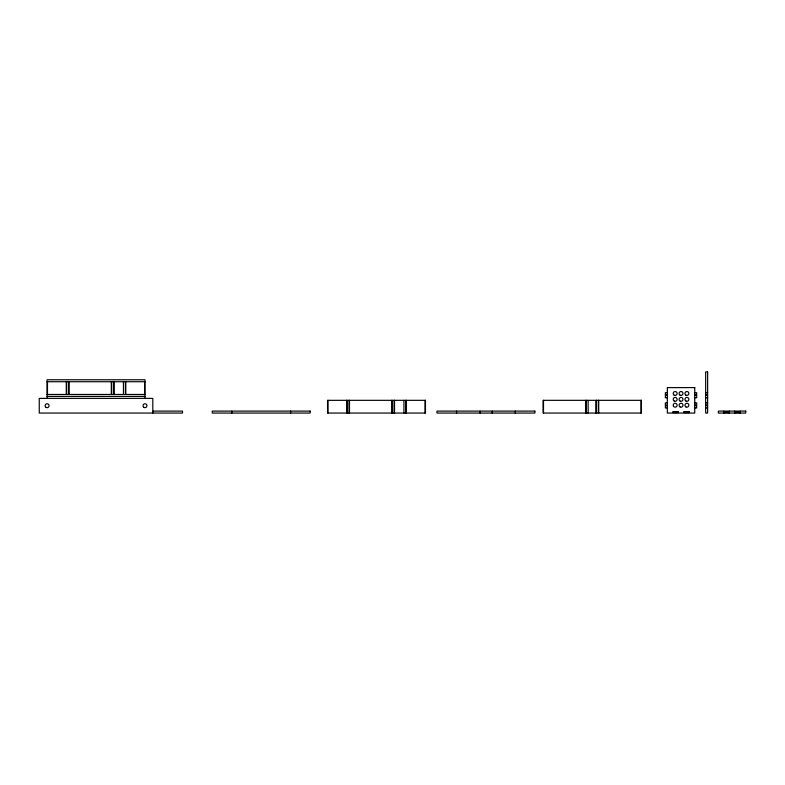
<?xml version="1.0" encoding="UTF-8"?>
<svg xmlns="http://www.w3.org/2000/svg" width="785" height="785" viewBox="0 0 785 785"><rect width="100%" height="100%" fill="white"/><g stroke="black" fill="none" stroke-linecap="round" stroke-linejoin="round"><path stroke-width="1.18" d="M47.08 381.726L144.989 381.726M667.328 392.696L665.376 392.696L665.376 397.789L667.328 397.789M694.745 392.696L696.697 392.696L696.697 397.789L694.745 397.789M705.666 392.696L707.628 392.696M47.08 394.462L144.989 394.462M47.08 396.415L144.989 396.415M705.666 397.789L707.628 397.789M667.328 402.882L665.376 402.882L665.376 407.964L667.328 407.964M694.745 402.882L696.697 402.882L696.697 407.964L694.745 407.964M705.666 402.882L707.628 402.882M705.666 407.964L707.628 407.964M153.124 411.104L182.503 411.104L182.503 413.057L39.25 413.057L39.25 398.378L152.82 398.378L152.82 413.057M723.819 411.595L729.304 411.595M734.789 411.595L740.265 411.595M723.819 412.567L729.304 412.567M734.789 412.567L740.265 412.567M740.265 411.104L740.265 413.057M734.789 411.104L734.789 413.057M729.304 411.104L729.304 413.057M723.819 411.104L723.819 413.057M641.011 400.33L641.011 413.057M598.719 400.33L598.719 413.057M598.327 400.33L598.327 413.057M596.374 400.33L596.374 413.057M595.982 400.33L595.982 413.057M588.151 400.33L588.151 413.057M586.189 400.33L586.189 413.057M585.796 400.33L585.796 413.057M543.505 400.33L543.505 413.057M515.303 411.104L515.303 413.057M492.195 411.104L492.195 413.057M480.057 411.104L480.057 413.057M456.556 411.104L456.556 413.057M425.068 400.33L425.068 413.057M406.267 400.33L406.267 413.057M405.874 400.33L405.874 413.057M403.922 400.33L403.922 413.057M394.521 400.33L394.521 413.057M394.129 400.33L394.129 413.057M392.176 400.33L392.176 413.057M391.784 400.33L391.784 413.057M349.482 400.33L349.482 413.057M349.089 400.33L349.089 413.057M347.137 400.33L347.137 413.057M346.744 400.33L346.744 413.057M327.944 400.33L327.944 413.057M290.597 411.104L290.597 413.057M231.85 411.104L231.85 413.057M144.989 398.378L144.989 379.773L47.08 379.773L47.08 398.378M144.597 381.726L144.597 394.462M125.796 381.726L125.796 394.462M125.404 381.726L125.404 394.462M123.451 381.726L123.451 394.462M114.051 381.726L114.051 394.462M113.658 381.726L113.658 394.462M111.696 381.726L111.696 394.462M111.313 381.726L111.313 394.462M69.011 381.726L69.011 394.462M68.619 381.726L68.619 394.462M66.666 381.726L66.666 394.462M66.274 381.726L66.274 394.462M47.473 381.726L47.473 394.462M665.925 394.992L666.779 395.483L665.925 394.992M665.925 405.178L666.779 405.668L665.925 405.178M695.294 394.992L696.148 395.483L695.294 394.992M695.294 405.178L696.148 405.668L695.294 405.178M706.225 394.992L707.069 395.483L706.225 394.992M706.225 405.178L707.069 405.668L706.225 405.178M707.628 371.943L705.666 371.943L705.666 413.057L707.628 413.057L707.628 371.943M694.745 387.604L667.328 387.604L667.328 413.057L694.745 413.057L694.745 387.604M425.46 400.33L327.551 400.33L327.551 413.057L425.46 413.057L425.46 400.33M641.404 400.33L543.112 400.33L543.112 413.057L641.404 413.057L641.404 400.33M310.173 411.104L212.274 411.104L212.274 413.057L310.173 413.057L310.173 411.104M534.879 411.104L436.98 411.104L436.98 413.057L534.879 413.057L534.879 411.104M745.75 411.104L718.334 411.104L718.334 413.057L745.75 413.057L745.75 411.104M678.299 411.595L672.814 411.595L672.814 412.567L678.299 412.567L678.299 411.595M689.259 411.595L683.774 411.595L683.774 412.567L689.259 412.567L689.259 411.595M680.055 406.924A1.962 1.962 0 0 0 682.989 405.227A1.962 1.962 0 0 0 680.055 403.529A1.962 1.962 0 0 0 680.055 406.924M673.461 406.208A1.962 1.962 0 0 0 676.856 406.208A1.962 1.962 0 0 0 675.159 403.274A1.962 1.962 0 0 0 673.461 406.208M685.933 406.924A1.962 1.962 0 0 0 688.867 405.227A1.962 1.962 0 0 0 685.933 403.529A1.962 1.962 0 0 0 685.933 406.924M680.055 401.047A1.962 1.962 0 0 0 682.989 399.349A1.962 1.962 0 0 0 680.055 397.661A1.962 1.962 0 0 0 680.055 401.047M685.933 401.047A1.962 1.962 0 0 0 688.867 399.349A1.962 1.962 0 0 0 685.933 397.661A1.962 1.962 0 0 0 685.933 401.047M674.187 395.179A1.962 1.962 0 0 0 677.121 393.481A1.962 1.962 0 0 0 674.187 391.784A1.962 1.962 0 0 0 674.187 395.179M685.933 395.179A1.962 1.962 0 0 0 688.867 393.481A1.962 1.962 0 0 0 685.933 391.784A1.962 1.962 0 0 0 685.933 395.179M680.055 395.179A1.962 1.962 0 0 0 682.989 393.481A1.962 1.962 0 0 0 680.055 391.784A1.962 1.962 0 0 0 680.055 395.179M674.187 401.047A1.962 1.962 0 0 0 677.121 399.349A1.962 1.962 0 0 0 674.187 397.661A1.962 1.962 0 0 0 674.187 401.047M46.099 407.415A1.962 1.962 0 0 0 49.043 405.717A1.962 1.962 0 0 0 46.099 404.02A1.962 1.962 0 0 0 46.099 407.415M144.008 407.415A1.962 1.962 0 0 0 146.942 405.717A1.962 1.962 0 0 0 144.008 404.02A1.962 1.962 0 0 0 144.008 407.415"/></g></svg>
